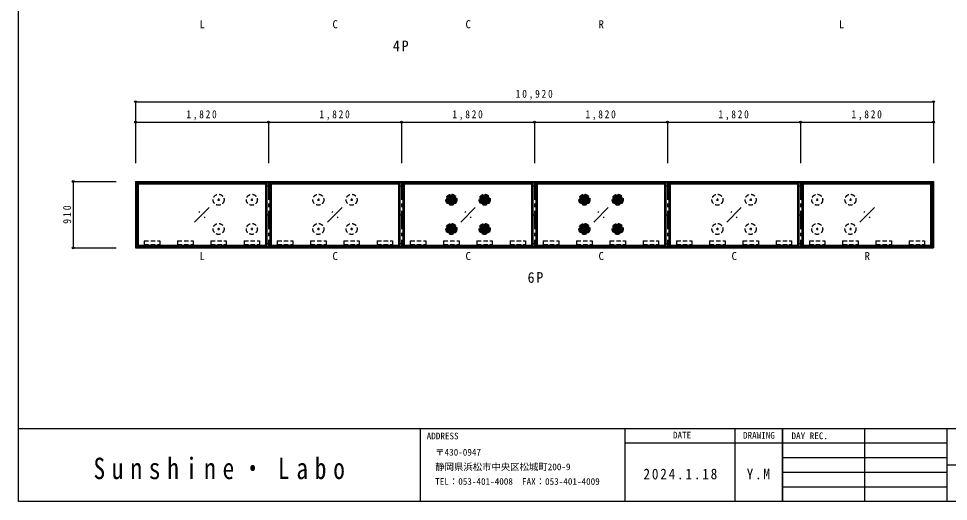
# Model space of a CAD drawing. Units: millimetres at full size, sheet at 1:50. Extents: x -8818 to 11382, y -6635 to 7415.
# Drawn here: x -8818 to 3904, y -6635 to -24 of the extents above; entities that cross this region are included whole.
import ezdxf
from ezdxf.enums import TextEntityAlignment as Align

# ---------------------------------------------------------------- set-up
doc = ezdxf.new("R2010")
doc.units = ezdxf.units.MM
doc.header["$LTSCALE"] = 50
doc.header["$PDMODE"] = 32
doc.header["$PDSIZE"] = 25
doc.linetypes.add('CHAIN1', pattern=[8, 5, -1, 1, -1])
doc.linetypes.add('DASHED1', pattern=[1.8, 1.2, -0.6])
doc.layers.add('0-0', color=7, linetype='Continuous')
doc.layers.add('F-0', color=2, linetype='Continuous')
doc.styles.add('ＭＳ ゴシック', font='')
doc.styles.add('ＭＳ 明朝', font='')
doc.styles.get('ＭＳ ゴシック').set_extended_font_data('MS Gothic')
doc.styles.get('ＭＳ 明朝').set_extended_font_data('MS Mincho')

msp = doc.modelspace()

# ---------------------------------------------------------------- hatches: boundary and pattern name
at = {"layer": '0-0'}
for points in [[(-2821.43, -2504.44, 1), (-2971.43, -2504.44, 1)], [(-2366.43, -2504.44, 1), (-2516.43, -2504.44, 1)], [(-1001.43, -2504.44, 1), (-1151.43, -2504.44, 1)], [(-546.43, -2504.44, 1), (-696.43, -2504.44, 1)], [(-2821.43, -2904.44, 1), (-2971.43, -2904.44, 1)], [(-2366.43, -2904.44, 1), (-2516.43, -2904.44, 1)], [(-1001.43, -2904.44, 1), (-1151.43, -2904.44, 1)], [(-546.43, -2904.44, 1), (-696.43, -2904.44, 1)]]:
    msp.add_hatch(color=256, dxfattribs=at).paths.add_polyline_path(points)

# ---------------------------------------------------------------- linework, layer by layer
at = {"layer": '0-0', "color": 4}
for p, q in [((-7219.43, -1161.7), (-7219.43, -1993.92)), ((-7219.43, -1161.7), (3700.57, -1161.7)), ((-7219.43, -1161.7), (-7219.43, -1993.92)), ((3700.57, -1161.7), (3700.57, -1993.92)), ((-7219.43, -1442.45), (-7219.43, -2003.33)), ((-7219.43, -1442.45), (-5399.43, -1442.45)), ((-7219.43, -1442.45), (-7219.43, -2003.33)), ((-5399.43, -1442.45), (-5399.43, -2003.33)), ((-5399.43, -1442.45), (-3579.43, -1442.45)), ((-3579.43, -1442.45), (-3579.43, -2003.33)), ((-3579.43, -1442.45), (-1759.43, -1442.45)), ((-1759.43, -1442.45), (-1759.43, -2003.33)), ((-1759.43, -1442.45), (60.57, -1442.45)), ((60.57, -1442.45), (60.57, -2003.33)), ((60.57, -1442.45), (1880.57, -1442.45)), ((1880.57, -1442.45), (1880.57, -2003.33)), ((1880.57, -1442.45), (3700.57, -1442.45)), ((3700.57, -1442.45), (3700.57, -2003.33)), ((-8073.07, -2254.44), (-8073.07, -3164.44)), ((-8073.07, -2254.44), (-7483.39, -2254.44)), ((-7218.43, -2255.44), (-5381.43, -2255.44)), ((-7218.43, -2255.44), (-7218.43, -3163.44)), ((-5381.43, -2255.44), (-3561.43, -2255.44)), ((-5381.43, -2270.94), (-5381.43, -2255.44)), ((-5381.43, -2273.44), (-5381.43, -2255.44)), ((-3561.43, -2255.44), (-1741.43, -2255.44)), ((-3561.43, -2270.94), (-3561.43, -2255.44)), ((-3561.43, -2273.44), (-3561.43, -2255.44)), ((-1741.43, -2255.44), (78.57, -2255.44)), ((-1741.43, -2270.94), (-1741.43, -2255.44)), ((-1741.43, -2273.44), (-1741.43, -2255.44)), ((78.57, -2255.44), (1898.57, -2255.44)), ((78.57, -2270.94), (78.57, -2255.44)), ((78.57, -2273.44), (78.57, -2255.44)), ((1898.57, -2255.44), (3699.57, -2255.44)), ((1898.57, -2270.94), (1898.57, -2255.44)), ((1898.57, -2273.44), (1898.57, -2255.44)), ((3699.57, -2255.44), (3699.57, -3163.44)), ((-6409.43, -2809.44), (-6209.43, -2609.44)), ((-6351.86, -2681.15), (-6337.71, -2667.01)), ((-4589.43, -2809.44), (-4389.43, -2609.44)), ((-4531.86, -2681.15), (-4517.71, -2667.01)), ((-2769.43, -2809.44), (-2569.43, -2609.44)), ((-2711.86, -2681.15), (-2697.71, -2667.01)), ((-949.43, -2809.44), (-749.43, -2609.44)), ((-891.86, -2681.15), (-877.71, -2667.01)), ((870.57, -2809.44), (1070.57, -2609.44)), ((928.14, -2681.15), (942.29, -2667.01)), ((2690.57, -2809.44), (2890.57, -2609.44)), ((2748.14, -2681.15), (2762.29, -2667.01)), ((-6281.15, -2751.86), (-6267, -2737.72)), ((-4461.15, -2751.86), (-4447, -2737.72)), ((-2641.15, -2751.86), (-2627, -2737.72)), ((-821.15, -2751.86), (-807, -2737.72)), ((998.85, -2751.86), (1013, -2737.72)), ((2818.85, -2751.86), (2833, -2737.72)), ((-8073.07, -3164.44), (-7483.39, -3164.44)), ((-7218.43, -3163.44), (-5381.43, -3163.44)), ((-5381.43, -3145.44), (-5381.43, -3163.44)), ((-5381.43, -3147.94), (-5381.43, -3163.44)), ((-5381.43, -3163.44), (-3561.43, -3163.44)), ((-3561.43, -3145.44), (-3561.43, -3163.44)), ((-3561.43, -3147.94), (-3561.43, -3163.44)), ((-3561.43, -3163.44), (-1741.43, -3163.44)), ((-1741.43, -3145.44), (-1741.43, -3163.44)), ((-1741.43, -3147.94), (-1741.43, -3163.44)), ((-1741.43, -3163.44), (78.57, -3163.44)), ((78.57, -3145.44), (78.57, -3163.44)), ((78.57, -3147.94), (78.57, -3163.44)), ((78.57, -3163.44), (1898.57, -3163.44)), ((1898.57, -3145.44), (1898.57, -3163.44)), ((1898.57, -3147.94), (1898.57, -3163.44)), ((1898.57, -3163.44), (3699.57, -3163.44))]:
    msp.add_line(p, q, dxfattribs=at)
at = {"layer": '0-0', "color": 3, "linetype": 'CHAIN1'}
for p, q in [((-7219.43, -2254.44), (-7219.43, -3164.44)), ((-5399.43, -2255.44), (-5399.43, -3163.44)), ((-3579.43, -2255.44), (-3579.43, -3163.44)), ((-1759.43, -2255.44), (-1759.43, -3163.44)), ((60.57, -2255.44), (60.57, -3163.44)), ((1880.57, -2255.44), (1880.57, -3163.44)), ((-7219.43, -3164.44), (3700.57, -3164.44))]:
    msp.add_line(p, q, dxfattribs=at)
at = {"layer": '0-0'}
for p, q in [((-5417.43, -2270.94), (-7202.93, -2270.94)), ((-7202.93, -2270.94), (-7202.93, -3147.94)), ((-7201.43, -2270.94), (-7201.43, -3147.94)), ((-5417.43, -2272.44), (-7201.43, -2272.44)), ((-5417.43, -3147.94), (-5417.43, -2270.94)), ((-5381.43, -2273.44), (-5417.43, -2273.44)), ((-5399.43, -2255.44), (-4944.43, -2255.44)), ((-5381.43, -2270.94), (-5381.43, -3147.94)), ((-3597.43, -2270.94), (-5381.43, -2270.94)), ((-3597.43, -2272.44), (-5381.43, -2272.44)), ((-5381.43, -2273.44), (-5381.43, -3145.44)), ((-3597.43, -3147.94), (-3597.43, -2270.94)), ((-3561.43, -2273.44), (-3597.43, -2273.44)), ((-3561.43, -2270.94), (-3561.43, -3147.94)), ((-1777.43, -2270.94), (-3561.43, -2270.94)), ((-1777.43, -2272.44), (-3561.43, -2272.44)), ((-3561.43, -2273.44), (-3561.43, -3145.44)), ((-1777.43, -3147.94), (-1777.43, -2270.94)), ((-1741.43, -2273.44), (-1777.43, -2273.44)), ((-1741.43, -2270.94), (-1741.43, -3147.94)), ((42.57, -2270.94), (-1741.43, -2270.94)), ((42.57, -2272.44), (-1741.43, -2272.44)), ((-1741.43, -2273.44), (-1741.43, -3145.44)), ((42.57, -3147.94), (42.57, -2270.94)), ((78.57, -2273.44), (42.57, -2273.44)), ((78.57, -2270.94), (78.57, -3147.94)), ((1862.57, -2270.94), (78.57, -2270.94)), ((1862.57, -2272.44), (78.57, -2272.44)), ((78.57, -2273.44), (78.57, -3145.44)), ((1862.57, -3147.94), (1862.57, -2270.94)), ((1898.57, -2273.44), (1862.57, -2273.44)), ((3684.07, -2270.94), (1898.57, -2270.94)), ((1898.57, -2270.94), (1898.57, -3147.94)), ((3682.57, -2272.44), (1898.57, -2272.44)), ((1898.57, -2273.44), (1898.57, -3145.44)), ((3682.57, -3147.94), (3682.57, -2270.94)), ((3684.07, -3147.94), (3684.07, -2270.94)), ((-5417.43, -2290.44), (-7202.93, -2290.44)), ((-7183.43, -2290.44), (-7183.43, -3128.44)), ((-5435.43, -3128.44), (-5435.43, -2290.44)), ((-3597.43, -2290.44), (-5381.43, -2290.44)), ((-5363.43, -2290.44), (-5363.43, -3128.44)), ((-3615.43, -3128.44), (-3615.43, -2290.44)), ((-1777.43, -2290.44), (-3561.43, -2290.44)), ((-3543.43, -2290.44), (-3543.43, -3128.44)), ((-1795.43, -3128.44), (-1795.43, -2290.44)), ((-1795.43, -3128.44), (-1795.43, -2290.44)), ((42.57, -2290.44), (-1741.43, -2290.44)), ((-1723.43, -2290.44), (-1723.43, -3128.44)), ((24.57, -3128.44), (24.57, -2290.44)), ((24.57, -3128.44), (24.57, -2290.44)), ((1862.57, -2290.44), (78.57, -2290.44)), ((96.57, -2290.44), (96.57, -3128.44)), ((1844.57, -3128.44), (1844.57, -2290.44)), ((3684.07, -2290.44), (1898.57, -2290.44)), ((1916.57, -2290.44), (1916.57, -3128.44)), ((3664.57, -3128.44), (3664.57, -2290.44)), ((-7202.93, -3128.44), (-5417.43, -3128.44)), ((-7202.93, -3147.94), (-5417.43, -3147.94)), ((-7201.43, -3146.44), (-5417.43, -3146.44)), ((-5417.43, -3145.44), (-5381.43, -3145.44)), ((-5381.43, -3128.44), (-3597.43, -3128.44)), ((-5381.43, -3146.44), (-3597.43, -3146.44)), ((-5381.43, -3147.94), (-3597.43, -3147.94)), ((-3597.43, -3145.44), (-3561.43, -3145.44)), ((-3561.43, -3128.44), (-1777.43, -3128.44)), ((-3561.43, -3146.44), (-1777.43, -3146.44)), ((-3561.43, -3147.94), (-1777.43, -3147.94)), ((-1777.43, -3145.44), (-1741.43, -3145.44)), ((-1741.43, -3128.44), (42.57, -3128.44)), ((-1741.43, -3146.44), (42.57, -3146.44)), ((-1741.43, -3147.94), (42.57, -3147.94)), ((42.57, -3145.44), (78.57, -3145.44)), ((78.57, -3128.44), (1862.57, -3128.44)), ((78.57, -3146.44), (1862.57, -3146.44)), ((78.57, -3147.94), (1862.57, -3147.94)), ((1862.57, -3145.44), (1898.57, -3145.44)), ((1898.57, -3128.44), (3684.07, -3128.44)), ((1898.57, -3146.44), (3682.57, -3146.44)), ((1898.57, -3147.94), (3684.07, -3147.94))]:
    msp.add_line(p, q, dxfattribs=at)
at = {"layer": '0-0', "color": 4, "linetype": 'CHAIN1'}
for p, q in [((-5409.43, -2314.44), (-5389.43, -2314.44)), ((-5399.43, -2304.44), (-5399.43, -2324.44)), ((-3589.43, -2314.44), (-3569.43, -2314.44)), ((-3579.43, -2304.44), (-3579.43, -2324.44)), ((-1769.43, -2314.44), (-1749.43, -2314.44)), ((-1759.43, -2304.44), (-1759.43, -2324.44)), ((50.57, -2314.44), (70.57, -2314.44)), ((60.57, -2304.44), (60.57, -2324.44)), ((1870.57, -2314.44), (1890.57, -2314.44)), ((1880.57, -2304.44), (1880.57, -2324.44)), ((-6096.43, -2504.44), (-6066.43, -2504.44)), ((-6081.43, -2489.44), (-6081.43, -2519.44)), ((-5641.43, -2504.44), (-5611.43, -2504.44)), ((-5626.43, -2489.44), (-5626.43, -2519.44)), ((-4731.43, -2504.44), (-4701.43, -2504.44)), ((-4716.43, -2489.44), (-4716.43, -2519.44)), ((-4276.43, -2504.44), (-4246.43, -2504.44)), ((-4261.43, -2489.44), (-4261.43, -2519.44)), ((-2911.43, -2504.44), (-2881.43, -2504.44)), ((-2896.43, -2489.44), (-2896.43, -2519.44)), ((-2456.43, -2504.44), (-2426.43, -2504.44)), ((-2441.43, -2489.44), (-2441.43, -2519.44)), ((-1091.43, -2504.44), (-1061.43, -2504.44)), ((-1076.43, -2489.44), (-1076.43, -2519.44)), ((-636.43, -2504.44), (-606.43, -2504.44)), ((-621.43, -2489.44), (-621.43, -2519.44)), ((728.57, -2504.44), (758.57, -2504.44)), ((743.57, -2489.44), (743.57, -2519.44)), ((1183.57, -2504.44), (1213.57, -2504.44)), ((1198.57, -2489.44), (1198.57, -2519.44)), ((2093.57, -2504.44), (2123.57, -2504.44)), ((2108.57, -2489.44), (2108.57, -2519.44)), ((2548.57, -2504.44), (2578.57, -2504.44)), ((2563.57, -2489.44), (2563.57, -2519.44)), ((-5409.43, -2709.44), (-5389.43, -2709.44)), ((-5399.43, -2699.44), (-5399.43, -2719.44)), ((-3589.43, -2709.44), (-3569.43, -2709.44)), ((-3579.43, -2699.44), (-3579.43, -2719.44)), ((-1769.43, -2709.44), (-1749.43, -2709.44)), ((-1759.43, -2699.44), (-1759.43, -2719.44)), ((50.57, -2709.44), (70.57, -2709.44)), ((60.57, -2699.44), (60.57, -2719.44)), ((1870.57, -2709.44), (1890.57, -2709.44)), ((1880.57, -2699.44), (1880.57, -2719.44)), ((-6096.43, -2904.44), (-6066.43, -2904.44)), ((-6081.43, -2889.44), (-6081.43, -2919.44)), ((-5641.43, -2904.44), (-5611.43, -2904.44)), ((-5626.43, -2889.44), (-5626.43, -2919.44)), ((-4731.43, -2904.44), (-4701.43, -2904.44)), ((-4716.43, -2889.44), (-4716.43, -2919.44)), ((-4276.43, -2904.44), (-4246.43, -2904.44)), ((-4261.43, -2889.44), (-4261.43, -2919.44)), ((-2911.43, -2904.44), (-2881.43, -2904.44)), ((-2896.43, -2889.44), (-2896.43, -2919.44)), ((-2456.43, -2904.44), (-2426.43, -2904.44)), ((-2441.43, -2889.44), (-2441.43, -2919.44)), ((-1091.43, -2904.44), (-1061.43, -2904.44)), ((-1076.43, -2889.44), (-1076.43, -2919.44)), ((-636.43, -2904.44), (-606.43, -2904.44)), ((-621.43, -2889.44), (-621.43, -2919.44)), ((728.57, -2904.44), (758.57, -2904.44)), ((743.57, -2889.44), (743.57, -2919.44)), ((1183.57, -2904.44), (1213.57, -2904.44)), ((1198.57, -2889.44), (1198.57, -2919.44)), ((2093.57, -2904.44), (2123.57, -2904.44)), ((2108.57, -2889.44), (2108.57, -2919.44)), ((2548.57, -2904.44), (2578.57, -2904.44)), ((2563.57, -2889.44), (2563.57, -2919.44)), ((-5409.43, -3104.44), (-5389.43, -3104.44)), ((-5399.43, -3094.44), (-5399.43, -3114.44)), ((-3589.43, -3104.44), (-3569.43, -3104.44)), ((-3579.43, -3094.44), (-3579.43, -3114.44)), ((-1769.43, -3104.44), (-1749.43, -3104.44)), ((-1759.43, -3094.44), (-1759.43, -3114.44)), ((50.57, -3104.44), (70.57, -3104.44)), ((60.57, -3094.44), (60.57, -3114.44)), ((1870.57, -3104.44), (1890.57, -3104.44)), ((1880.57, -3094.44), (1880.57, -3114.44))]:
    msp.add_line(p, q, dxfattribs=at)
at = {"layer": '0-0', "linetype": 'DASHED1'}
for p, q in [((-7098.43, -3068.44), (-6886.43, -3068.44)), ((-6886.43, -3068.44), (-6886.43, -3118.44)), ((-6643.43, -3068.44), (-6431.43, -3068.44)), ((-6643.43, -3068.44), (-6643.43, -3118.44)), ((-6643.43, -3118.44), (-6431.43, -3118.44)), ((-6431.43, -3068.44), (-6431.43, -3118.44)), ((-6188.43, -3068.44), (-5976.43, -3068.44)), ((-6188.43, -3068.44), (-6188.43, -3118.44)), ((-6188.43, -3118.44), (-5976.43, -3118.44)), ((-5976.43, -3068.44), (-5976.43, -3118.44)), ((-5733.43, -3068.44), (-5521.43, -3068.44)), ((-5733.43, -3068.44), (-5733.43, -3118.44)), ((-5733.43, -3118.44), (-5521.43, -3118.44)), ((-5521.43, -3068.44), (-5521.43, -3118.44)), ((-5278.43, -3068.44), (-5066.43, -3068.44)), ((-5278.43, -3068.44), (-5278.43, -3118.44)), ((-5278.43, -3118.44), (-5066.43, -3118.44)), ((-5066.43, -3068.44), (-5066.43, -3118.44)), ((-4823.43, -3068.44), (-4611.43, -3068.44)), ((-4823.43, -3068.44), (-4823.43, -3118.44)), ((-4823.43, -3118.44), (-4611.43, -3118.44)), ((-4611.43, -3068.44), (-4611.43, -3118.44)), ((-4368.43, -3068.44), (-4156.43, -3068.44)), ((-4368.43, -3068.44), (-4368.43, -3118.44)), ((-4368.43, -3118.44), (-4156.43, -3118.44)), ((-4156.43, -3068.44), (-4156.43, -3118.44)), ((-3913.43, -3068.44), (-3701.43, -3068.44)), ((-3913.43, -3068.44), (-3913.43, -3118.44)), ((-3913.43, -3118.44), (-3701.43, -3118.44)), ((-3701.43, -3068.44), (-3701.43, -3118.44)), ((-3458.43, -3068.44), (-3246.43, -3068.44)), ((-3458.43, -3068.44), (-3458.43, -3118.44)), ((-3458.43, -3118.44), (-3246.43, -3118.44)), ((-3246.43, -3068.44), (-3246.43, -3118.44)), ((-3003.43, -3068.44), (-2791.43, -3068.44)), ((-3003.43, -3068.44), (-3003.43, -3118.44)), ((-3003.43, -3118.44), (-2791.43, -3118.44)), ((-2791.43, -3068.44), (-2791.43, -3118.44)), ((-2548.43, -3068.44), (-2336.43, -3068.44)), ((-2548.43, -3068.44), (-2548.43, -3118.44)), ((-2548.43, -3118.44), (-2336.43, -3118.44)), ((-2336.43, -3068.44), (-2336.43, -3118.44)), ((-2093.43, -3068.44), (-1881.43, -3068.44)), ((-2093.43, -3068.44), (-2093.43, -3118.44)), ((-2093.43, -3118.44), (-1881.43, -3118.44)), ((-1881.43, -3068.44), (-1881.43, -3118.44)), ((-1638.43, -3068.44), (-1426.43, -3068.44)), ((-1638.43, -3068.44), (-1638.43, -3118.44)), ((-1638.43, -3118.44), (-1426.43, -3118.44)), ((-1426.43, -3068.44), (-1426.43, -3118.44)), ((-1183.43, -3068.44), (-971.43, -3068.44)), ((-1183.43, -3068.44), (-1183.43, -3118.44)), ((-1183.43, -3118.44), (-971.43, -3118.44)), ((-971.43, -3068.44), (-971.43, -3118.44)), ((-728.43, -3068.44), (-516.43, -3068.44)), ((-728.43, -3068.44), (-728.43, -3118.44)), ((-728.43, -3118.44), (-516.43, -3118.44)), ((-516.43, -3068.44), (-516.43, -3118.44)), ((-273.43, -3068.44), (-61.43, -3068.44)), ((-273.43, -3068.44), (-273.43, -3118.44)), ((-273.43, -3118.44), (-61.43, -3118.44)), ((-61.43, -3068.44), (-61.43, -3118.44)), ((181.57, -3068.44), (393.57, -3068.44)), ((181.57, -3068.44), (181.57, -3118.44)), ((181.57, -3118.44), (393.57, -3118.44)), ((393.57, -3068.44), (393.57, -3118.44)), ((636.57, -3068.44), (848.57, -3068.44)), ((636.57, -3068.44), (636.57, -3118.44)), ((636.57, -3118.44), (848.57, -3118.44)), ((848.57, -3068.44), (848.57, -3118.44)), ((1091.57, -3068.44), (1303.57, -3068.44)), ((1091.57, -3068.44), (1091.57, -3118.44)), ((1091.57, -3118.44), (1303.57, -3118.44)), ((1303.57, -3068.44), (1303.57, -3118.44)), ((1546.57, -3068.44), (1758.57, -3068.44)), ((1546.57, -3068.44), (1546.57, -3118.44)), ((1546.57, -3118.44), (1758.57, -3118.44)), ((1758.57, -3068.44), (1758.57, -3118.44)), ((2001.57, -3068.44), (2213.57, -3068.44)), ((2001.57, -3068.44), (2001.57, -3118.44)), ((2001.57, -3118.44), (2213.57, -3118.44)), ((2213.57, -3068.44), (2213.57, -3118.44)), ((2456.57, -3068.44), (2668.57, -3068.44)), ((2456.57, -3068.44), (2456.57, -3118.44)), ((2456.57, -3118.44), (2668.57, -3118.44)), ((2668.57, -3068.44), (2668.57, -3118.44)), ((2911.57, -3068.44), (3123.57, -3068.44)), ((2911.57, -3068.44), (2911.57, -3118.44)), ((2911.57, -3118.44), (3123.57, -3118.44)), ((3123.57, -3068.44), (3123.57, -3118.44)), ((3366.57, -3068.44), (3578.57, -3068.44)), ((3366.57, -3068.44), (3366.57, -3118.44)), ((3366.57, -3118.44), (3578.57, -3118.44)), ((3578.57, -3068.44), (3578.57, -3118.44))]:
    msp.add_line(p, q, dxfattribs=at)
at = {"layer": '0-0', "color": 3, "linetype": 'CHAIN1'}
msp.add_lwpolyline([(-7219.43, -2254.44), (3700.57, -2254.44), (3700.57, -3164.44)], dxfattribs=at)
at = {"layer": '0-0', "linetype": 'DASHED1'}
msp.add_lwpolyline([(-7098.43, -3068.44), (-7098.43, -3118.44), (-6886.43, -3118.44)], dxfattribs=at)
at = {"layer": '0-0', "color": 4}
for centre in [(-7210.43, -2263.44), (-6764.43, -2263.44), (-6309.43, -2263.44), (-5854.43, -2263.44), (-5399.43, -2263.44), (-5374.43, -2263.44), (-4944.43, -2263.44), (-4489.43, -2263.44), (-4034.43, -2263.44), (-3579.43, -2263.44), (-3554.43, -2263.44), (-3124.43, -2263.44), (-2669.43, -2263.44), (-2214.43, -2263.44), (-1759.43, -2263.44), (-1734.43, -2263.44), (-1304.43, -2263.44), (-849.43, -2263.44), (-394.43, -2263.44), (60.57, -2263.44), (85.57, -2263.44), (515.57, -2263.44), (970.57, -2263.44), (1425.57, -2263.44), (1880.57, -2263.44), (1905.57, -2263.44), (2335.57, -2263.44), (2790.57, -2263.44), (3245.57, -2263.44), (3691.57, -2263.44), (-7210.43, -2563.44), (3691.57, -2563.44), (-7210.43, -2855.44), (3691.57, -2855.44), (-7210.43, -3155.44), (-6764.43, -3155.44), (-6309.43, -3155.44), (-5854.43, -3155.44), (-5399.43, -3155.44), (-5374.43, -3155.44), (-4944.43, -3155.44), (-4489.43, -3155.44), (-4034.43, -3155.44), (-3579.43, -3155.44), (-3554.43, -3155.44), (-3124.43, -3155.44), (-2669.43, -3155.44), (-2214.43, -3155.44), (-1759.43, -3155.44), (-1734.43, -3155.44), (-1304.43, -3155.44), (-849.43, -3155.44), (-394.43, -3155.44), (60.57, -3155.44), (85.57, -3155.44), (515.57, -3155.44), (970.57, -3155.44), (1425.57, -3155.44), (1880.57, -3155.44), (1905.57, -3155.44), (2335.57, -3155.44), (2790.57, -3155.44), (3245.57, -3155.44), (3691.57, -3155.44)]:
    msp.add_circle(centre, 2.5, dxfattribs=at)
at = {"layer": '0-0'}
for centre in [(-5399.43, -2314.44), (-3579.43, -2314.44), (-1759.43, -2314.44), (60.57, -2314.44), (1880.57, -2314.44), (-5399.43, -2709.44), (-3579.43, -2709.44), (-1759.43, -2709.44), (60.57, -2709.44), (1880.57, -2709.44), (-5399.43, -3104.44), (-3579.43, -3104.44), (-1759.43, -3104.44), (60.57, -3104.44), (1880.57, -3104.44)]:
    msp.add_circle(centre, 3.5, dxfattribs=at)
at = {"layer": '0-0', "linetype": 'DASHED1'}
for centre in [(-6081.43, -2504.44), (-5626.43, -2504.44), (-4716.43, -2504.44), (-4261.43, -2504.44), (-2896.43, -2504.44), (-2441.43, -2504.44), (-1076.43, -2504.44), (-621.43, -2504.44), (743.57, -2504.44), (1198.57, -2504.44), (2108.57, -2504.44), (2563.57, -2504.44), (-6081.43, -2904.44), (-5626.43, -2904.44), (-4716.43, -2904.44), (-4261.43, -2904.44), (-2896.43, -2904.44), (-2441.43, -2904.44), (-1076.43, -2904.44), (-621.43, -2904.44), (743.57, -2904.44), (1198.57, -2904.44), (2108.57, -2904.44), (2563.57, -2904.44)]:
    msp.add_circle(centre, 75, dxfattribs=at)
at = {"layer": '0-0', "color": 5}
for p in [(-7219.43, -1161.7), (3700.57, -1161.7), (-7219.43, -1442.45), (-5399.43, -1442.45), (-3579.43, -1442.45), (-1759.43, -1442.45), (60.57, -1442.45), (1880.57, -1442.45), (3700.57, -1442.45), (-8073.07, -2254.44), (-8073.07, -3164.44)]:
    msp.add_point(p, dxfattribs=at)
at = {"layer": 'F-0', "color": 5}
for p, q in [((-8817.96, -5635.32), (11382.04, -5635.32)), ((11382.04, -6635.32), (-8817.96, -6635.32))]:
    msp.add_line(p, q, dxfattribs=at)
at = {"layer": 'F-0'}
for p, q in [((-3317.96, -6635.32), (-3317.96, -5635.32)), ((-3317.96, -6635.32), (-3317.96, -5635.32)), ((-517.96, -6635.32), (-517.96, -5635.32)), ((-517.96, -6635.32), (-517.96, -5635.32)), ((982.04, -5635.32), (982.04, -6635.32)), ((1632.04, -6635.32), (1632.04, -5635.32)), ((3882.04, -5635.32), (3882.04, -6635.32)), ((-517.96, -5835.32), (1632.04, -5835.32)), ((1632.04, -5835.32), (3882.04, -5835.32)), ((1632.04, -6035.32), (3882.04, -6035.32)), ((3882.04, -6135.32), (11382.04, -6135.32)), ((1632.04, -6235.32), (3882.04, -6235.32)), ((1632.04, -6435.32), (3882.04, -6435.32))]:
    msp.add_line(p, q, dxfattribs=at)
at = {"layer": 'F-0', "color": 7}
for p, q in [((1632.04, -5635.32), (1632.04, -6635.32)), ((2757.04, -5635.32), (2757.04, -6635.32))]:
    msp.add_line(p, q, dxfattribs=at)
at = {"layer": 'F-0', "color": 5}
msp.add_lwpolyline([(-8817.96, -6635.32), (-8817.96, 7414.68), (11382.04, 7414.68)], dxfattribs=at)

# ---------------------------------------------------------------- texts
at = {"layer": '0-0', "style": 'ＭＳ ゴシック'}
for s, p in [('L', (-6343.72, -189.29)), ('C', (-4523.72, -189.29)), ('C', (-2703.72, -189.29)), ('R', (-883.72, -189.29)), ('L', (2405.44, -189.29)), ('L', (-6343.72, -3363.02)), ('C', (-4523.72, -3363.02)), ('C', (-2703.72, -3363.02)), ('C', (-883.72, -3363.02)), ('C', (936.28, -3363.02)), ('R', (2756.28, -3363.02))]:
    msp.add_text(s, height=110, dxfattribs=at).set_placement(p, align=Align.BOTTOM_LEFT)
at = {"layer": '0-0', "attachment_point": 7, "style": 'ＭＳ ゴシック'}
for s, insert, char_height in [('\\T1.27;\\W0.95;4P', (-3696.63, -470.77), 146.6), ('\\T1.39;\\W0.85;10,920', (-2015.68, -1136.7), 110), ('\\T1.38;\\W0.85;1,820', (-6521.93, -1417.45), 110), ('\\T1.38;\\W0.85;1,820', (-4701.93, -1417.45), 110), ('\\T1.38;\\W0.85;1,820', (-2881.93, -1417.45), 110), ('\\T1.38;\\W0.85;1,820', (-1061.93, -1417.45), 110), ('\\T1.38;\\W0.85;1,820', (758.07, -1417.45), 110), ('\\T1.38;\\W0.85;1,820', (2578.07, -1417.45), 110), ('\\T1.27;\\W0.95;6P', (-1853.61, -3644.5), 146.6)]:
    msp.add_mtext(s, dxfattribs=dict(at, insert=insert, char_height=char_height))
at = {"layer": '0-0', "insert": (-8098.07, -2834.44), "char_height": 110, "attachment_point": 7, "rotation": 90, "style": 'ＭＳ ゴシック'}
msp.add_mtext('\\T1.38;\\W0.9;910', dxfattribs=at)
at = {"layer": 'F-0', "color": 4, "style": 'ＭＳ ゴシック'}
for s, p in [('ADDRESS', (-3234.08, -5812.88)), ('DATE', (135.41, -5800.95)), ('DRAWING', (1093.59, -5803.7)), ('DAY REC.', (1757.04, -5810.32)), ('〒430-0947', (-3117.96, -6035.32)), ('静岡県浜松市中央区松城町200-9', (-3117.96, -6235.32)), ('TEL：053-401-4008  FAX：053-401-4009', (-3117.96, -6435.32))]:
    msp.add_text(s, height=91.64, dxfattribs=at).set_placement(p, align=Align.BOTTOM_LEFT)
at = {"layer": 'F-0', "insert": (-7792.96, -6335.32), "char_height": 293.3, "attachment_point": 7, "style": 'ＭＳ 明朝'}
msp.add_mtext('\\T1.58;\\W0.8;Sunshine・Labo', dxfattribs=at)
at = {"layer": 'F-0', "color": 7, "char_height": 146.6, "attachment_point": 7, "style": 'ＭＳ ゴシック'}
for s, insert in [('\\T1.28;\\W0.9;2024.1.18', (-267.96, -6335.32)), ('\\T1.27;\\W0.9;Y.M', (1144.54, -6335.32))]:
    msp.add_mtext(s, dxfattribs=dict(at, insert=insert))

doc.saveas('drawing.dxf')
